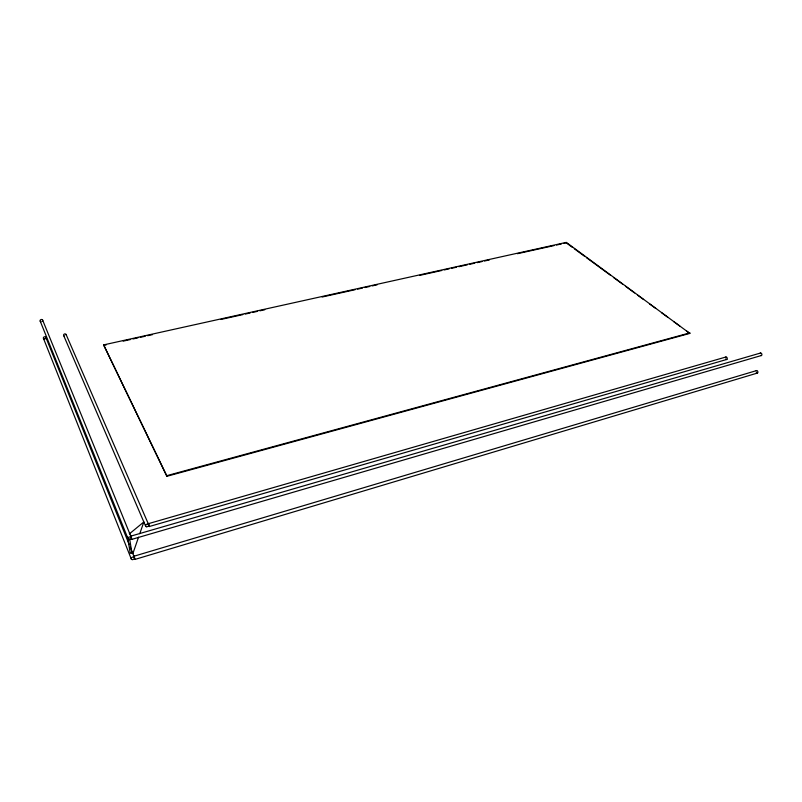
<?xml version="1.0" encoding="UTF-8"?>
<svg xmlns="http://www.w3.org/2000/svg" width="802" height="802" viewBox="0 0 802 802"><rect width="100%" height="100%" fill="white"/><g stroke="black" fill="none" stroke-linecap="round" stroke-linejoin="round"><path stroke-width="1.2" d="M148.31 523.696L725.9 357.01M689.82 333.401L566.322 242.384L103.628 344.9L166.836 476.308L689.82 333.401L686.813 331.196M129.653 538.754L131.849 552.778L130.997 553.44L130.185 553.119L127.578 536.618M129.322 533.5L129.884 533.942L130.004 533.42M760.486 353.04L130.957 536.097L131.237 537.891M761.419 355.507L131.839 539.365L130.957 536.097M756.507 370.604L134.084 556.187L134.475 558.352L134.957 559.415L757.429 373.05M134.957 559.415L134.084 556.187M148.34 523.987L149.192 526.543L148.4 523.405M132.841 553.631L138.545 537.2M139.779 533.681L143.849 521.952L129.713 533.591M149.192 526.543L726.812 359.446M103.628 344.9L166.756 475.696L689.921 332.86M103.719 345.451L106.155 344.91M123.237 341.121L130.566 339.497M133.002 338.955L137.884 337.873M140.33 337.331L145.212 336.249M147.648 335.707L152.53 334.624M220.881 319.467L242.846 314.605M245.292 314.063L250.164 312.98M252.61 312.439L257.492 311.356M259.928 310.815L264.81 309.732M322.173 297.011L355.126 289.702M357.572 289.161L362.454 288.078M364.89 287.537L369.772 286.454M372.218 285.913L377.1 284.83M419.807 275.357L441.782 270.485M444.218 269.943L449.1 268.86M451.546 268.319L456.428 267.236M458.864 266.695L467.406 264.8M469.852 264.259L474.734 263.176M477.17 262.635L482.052 261.552M484.498 261.011L489.38 259.928M517.45 253.703L554.062 245.582M556.498 245.041L561.38 243.958M563.826 243.417L566.262 242.876L572.297 247.297M131.237 552.307L131.849 552.778M574.302 248.76L584.347 256.129M586.352 257.592L610.462 275.256M613.48 277.472L622.522 284.088M625.53 286.304L634.572 292.92M637.59 295.136L643.615 299.547M649.64 303.968L655.665 308.379M661.7 312.8L667.725 317.211M673.75 321.632L679.775 326.043M131.779 539.345L131.478 538.683M66.085 334.474L148.671 524.668M63.689 335.567L145.653 526.202M42.606 320.058L131.287 537.42M40.21 321.151L128.16 539.014M45.834 337.341L129.282 544.748M130.215 547.064L134.415 557.5M43.458 338.424L131.327 559.084M166.756 475.696L166.836 476.308M725.579 357.331A1.303 0.842 71.2 0 1 726.863 357.421A1.303 0.842 71.2 0 1 727.053 359.266A1.303 0.842 71.2 0 1 725.72 358.855M760.136 353.371A1.323 0.882 70.3 0 1 761.359 353.291A1.323 0.882 70.3 0 1 761.84 355.005A1.323 0.882 70.3 0 1 760.697 355.386M64.401 336.098A1.323 1.103 -17.1 0 1 63.629 334.815A1.323 1.103 -17.1 0 1 65.142 333.903A1.323 1.103 -17.1 0 1 66.175 335.035M41.263 321.732A1.323 1.113 -14.5 0 1 40.14 320.389A1.323 1.113 -14.5 0 1 41.985 319.557A1.323 1.113 -14.5 0 1 42.466 321.181M756.166 370.925A1.313 0.862 69.6 0 1 757.509 371.025A1.313 0.862 69.6 0 1 757.679 372.87A1.313 0.862 69.6 0 1 756.306 372.439M43.639 338.655A1.313 1.083 -15.4 0 1 43.92 337.03A1.313 1.083 -15.4 0 1 45.784 337.261A1.313 1.083 -15.4 0 1 45.173 338.845M44.511 338.985A1.313 1.083 -15.4 0 1 43.879 338.835M132.21 559.606A1.734 1.233 -24.7 0 0 134.515 557.801A1.734 1.233 -24.7 0 0 131.879 557.46A1.734 1.233 -24.7 0 0 132.21 559.606M146.505 526.744A1.694 1.223 -25.3 0 0 148.771 524.969A1.694 1.223 -25.3 0 0 146.205 524.588A1.694 1.223 -25.3 0 0 146.505 526.744M129.062 539.556A1.754 1.263 -24.4 0 0 131.398 537.731A1.754 1.263 -24.4 0 0 128.721 537.36A1.754 1.263 -24.4 0 0 129.062 539.556"/></g></svg>
